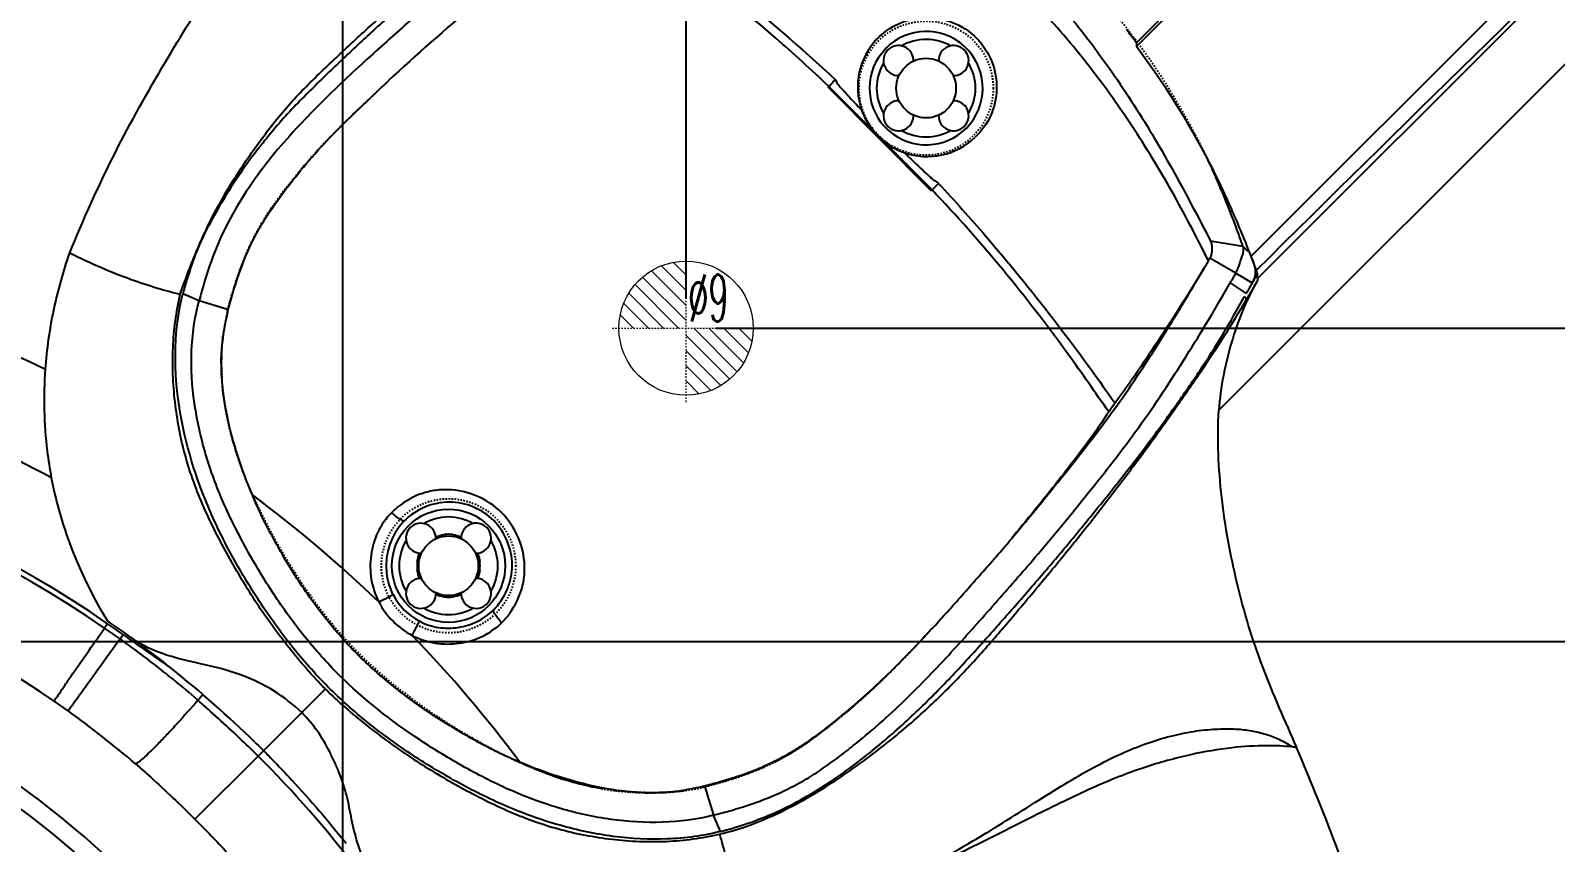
# Model space of a CAD drawing. Header units: millimetres. Extents: x 2164 to 3649, y 875 to 1925.
# Drawn here: x 2943.8 to 3046, y 1446.3 to 1500.7 of the extents above; entities that cross this region are included whole.
import ezdxf
from ezdxf.enums import TextEntityAlignment as Align

# ---------------------------------------------------------------- set-up
doc = ezdxf.new("R2010")
doc.units = ezdxf.units.MM
doc.linetypes.add('CENTER', pattern=[0.6, 0.375, -0.075, 0.075, -0.075])
doc.linetypes.add('HIDDEN', pattern=[0.2, 0.1, -0.1])
doc.layers.add('21', color=7, linetype='Continuous')
doc.layers.add('dim', color=82, linetype='Continuous', lineweight=9)
doc.layers.add('epin', color=13, linetype='Continuous', lineweight=9)
doc.styles.get("Standard").update_dxf_attribs({"font": 'arial.ttf'})
doc.styles.add('TXT05', font='txt.shx', dxfattribs={"width": 0.5, "bigfont": 'gbcbig.shx'})
doc.dimstyles.new('ISO-25', dxfattribs={"dimscale": 4, "dimtxt": 2.5, "dimasz": 2.5, "dimexe": 1.25, "dimexo": 0.625, "dimtad": 1, "dimtxsty": 'Standard', "dimcen": 2.5, "dimadec": 0, "dimazin": 0, "dimtfac": 1, "dimtmove": 0, "dimatfit": 3, "dimfxl": 0, "dimarcsym": 0})

# ---------------------------------------------------------------- blocks, each defined once
blk = doc.blocks.new('epin_ejp_9')
at = {"layer": 'epin'}
h = blk.add_hatch(dxfattribs=at)
h.set_pattern_fill('_ANSI31', color=123, scale=0.225, angle=90)
h.set_pattern_definition([(135, (-822.9395, -1054.58326), (-0.5051394, -0.5051394), [])])
h.paths.add_polyline_path([(0, 4.5, 0.41421356), (-4.5, 0), (0, 0)])
h.paths.add_polyline_path([(4.5, 0), (0, 0), (0, -4.5, 0.41421356)])
at = {"layer": 'epin', "color": 1, "linetype": 'CENTER', "ltscale": 0.27989}
for p, q in [((0, -4.95), (0, 4.95)), ((-4.95, 0), (4.95, 0))]:
    blk.add_line(p, q, dxfattribs=at)
at = {"layer": 'epin'}
blk.add_circle((0, 0), 4.5, dxfattribs=at)
at = {"layer": 'epin', "color": 6, "style": 'TXT05', "width": 0.5}
blk.add_text('%%c9', height=3.15, dxfattribs=at).set_placement((1.4925, 2.025), align=Align.MIDDLE)
blk = doc.blocks.new('*D27')
at = {"layer": 'Defpoints', "color": 0, "transparency": 16777216}
for p in [(2987.76, 1629.23), (2987.76, 1480.78), (2906.76, 1399.78)]:
    blk.add_point(p, dxfattribs=at)
at = {"layer": 'dim', "color": 0, "lineweight": -2, "transparency": 16777216}
blk.add_line((2987.76, 1482.78), (2987.76, 1643.64), dxfattribs=at)
at = {"layer": 'dim', "color": 0, "transparency": 16777216, "insert": (2980.66, 1637.43), "char_height": 10, "attachment_point": 5, "rotation": 90}
blk.add_mtext('81', dxfattribs=at)
blk = doc.blocks.new('*D28')
at = {"layer": 'Defpoints', "color": 0, "transparency": 16777216}
for p in [(2964.76, 1626.46), (2964.76, 1422.28), (2906.76, 1399.78)]:
    blk.add_point(p, dxfattribs=at)
at = {"layer": 'dim', "color": 0, "lineweight": -2, "transparency": 16777216}
blk.add_line((2964.76, 1424.28), (2964.76, 1642.8), dxfattribs=at)
at = {"layer": 'dim', "color": 0, "transparency": 16777216, "insert": (2957.66, 1635.63), "char_height": 10, "attachment_point": 5, "rotation": 90}
blk.add_mtext('58', dxfattribs=at)
blk = doc.blocks.new('*D34')
at = {"layer": 'Defpoints', "color": 0, "transparency": 16777216}
for p in [(2987.76, 1480.78), (3143.57, 1480.78), (2906.76, 1399.78)]:
    blk.add_point(p, dxfattribs=at)
at = {"layer": 'dim', "color": 0, "lineweight": -2, "transparency": 16777216}
blk.add_line((2989.76, 1480.78), (3157.98, 1480.78), dxfattribs=at)
at = {"layer": 'dim', "color": 0, "transparency": 16777216, "insert": (3151.77, 1487.88), "char_height": 10, "attachment_point": 5}
blk.add_mtext('81', dxfattribs=at)
blk = doc.blocks.new('*D36')
at = {"layer": 'Defpoints', "color": 0, "transparency": 16777216}
for p in [(2921.76, 1459.78), (3141.55, 1459.78), (2906.76, 1399.78)]:
    blk.add_point(p, dxfattribs=at)
at = {"layer": 'dim', "color": 0, "lineweight": -2, "transparency": 16777216}
blk.add_line((2923.76, 1459.78), (3157.9, 1459.78), dxfattribs=at)
at = {"layer": 'dim', "color": 0, "transparency": 16777216, "insert": (3150.73, 1466.88), "char_height": 10, "attachment_point": 5}
blk.add_mtext('60', dxfattribs=at)

msp = doc.modelspace()

# ---------------------------------------------------------------- linework, layer by layer
at = {"layer": '21', "color": 7, "linetype": 'Continuous'}
for p, q in [((3071.893, 1523.703), (3023.467, 1475.277)), ((3025.638, 1485.601), (3063.357, 1523.321)), ((3026.063, 1484.109), (3065.816, 1523.862)), ((3022.908, 1504.614), (3017.941, 1499.647)), ((3017.953, 1499.904), (3020.294, 1502.245)), ((3001.161, 1499.55), (3000.668, 1498.943)), ((3017.953, 1499.904), (3017.941, 1499.647)), ((2997.268, 1496.917), (2997.319, 1496.969)), ((2997.272, 1496.921), (3004.194, 1489.991)), ((2997.319, 1496.969), (3004.245, 1490.042)), ((3004.682, 1490.479), (3004.194, 1489.991)), ((3024.603, 1484.46), (3022.867, 1485.46)), ((3024.603, 1484.46), (3025.705, 1483.825)), ((3026.014, 1483.893), (3025.905, 1483.708)), ((3026.048, 1483.953), (3026.015, 1483.893)), ((2955.114, 1482.609), (2954.03, 1483.08)), ((2957.023, 1482.027), (2955.114, 1482.609)), ((3025.162, 1482.856), (3025.188, 1482.903)), ((3025.34, 1482.737), (3025.188, 1482.903)), ((3025.484, 1482.983), (3025.349, 1482.749)), ((2958.688, 1469.607), (2958.566, 1469.903)), ((2972.679, 1466.669), (2972.679, 1466.669)), ((2970.023, 1465.698), (2970.023, 1465.698)), ((2973.65, 1464.01), (2973.65, 1464.01)), ((2970.991, 1463.043), (2970.991, 1463.043)), ((2948.984, 1460.973), (2948.785, 1460.684)), ((2949.818, 1459.958), (2950.026, 1460.247)), ((3004.212, 1460.62), (3003.79, 1460.159)), ((2962.001, 1455.02), (2963.584, 1456.603)), ((2959.076, 1452.094), (2962.001, 1455.02)), ((2996.492, 1453.467), (2996.662, 1453.596)), ((2996.662, 1453.596), (2996.981, 1453.84)), ((2995.997, 1453.103), (2996.127, 1453.197)), ((2996.127, 1453.197), (2996.255, 1453.29)), ((2996.255, 1453.29), (2996.378, 1453.382)), ((2996.378, 1453.382), (2996.492, 1453.467)), ((2959.076, 1452.094), (2954.842, 1447.865)), ((2977.268, 1451.417), (2976.608, 1451.686)), ((2990.197, 1450.403), (2990.367, 1450.453)), ((2990.367, 1450.453), (2990.531, 1450.503)), ((2990.531, 1450.503), (2990.691, 1450.553)), ((2990.691, 1450.553), (2990.847, 1450.603)), ((2990.847, 1450.603), (2990.997, 1450.652)), ((2990.997, 1450.652), (2991.144, 1450.7)), ((2991.144, 1450.7), (2991.287, 1450.749)), ((2991.287, 1450.749), (2991.495, 1450.822)), ((2991.495, 1450.822), (2991.63, 1450.87)), ((2991.63, 1450.87), (2991.761, 1450.918)), ((2991.761, 1450.918), (2991.889, 1450.966)), ((2991.889, 1450.966), (2992.014, 1451.013)), ((2992.014, 1451.013), (2992.138, 1451.061)), ((2992.138, 1451.061), (2992.258, 1451.109)), ((2992.258, 1451.109), (2992.374, 1451.155)), ((2992.374, 1451.155), (2992.486, 1451.201)), ((2992.486, 1451.201), (2992.592, 1451.245)), ((2992.592, 1451.245), (2992.737, 1451.306)), ((2992.737, 1451.306), (2992.873, 1451.364)), ((2988.821, 1450.048), (2987.18, 1449.739)), ((2988.821, 1450.048), (2988.952, 1450.078)), ((2988.834, 1450.051), (2989.304, 1450.163)), ((2989.019, 1450.047), (2989.592, 1448.135)), ((2989.654, 1450.252), (2989.841, 1450.303)), ((2989.841, 1450.303), (2990.021, 1450.353)), ((2990.056, 1447.048), (2989.592, 1448.135))]:
    msp.add_line(p, q, dxfattribs=at)
at = {"layer": '21', "color": 8, "linetype": 'HIDDEN'}
for p, q in [((3022.773, 1485.295), (3022.729, 1485.383)), ((3025.615, 1483.21), (3025.484, 1482.983)), ((3025.905, 1483.708), (3025.615, 1483.21)), ((2957.023, 1482.027), (2956.696, 1480.179)), ((2956.632, 1479.384), (2956.62, 1479.141)), ((2956.665, 1479.857), (2956.647, 1479.622)), ((2956.612, 1478.895), (2956.608, 1478.645)), ((3003.15, 1459.474), (3003.445, 1459.788)), ((3003.445, 1459.788), (3003.79, 1460.159)), ((3002.271, 1458.557), (3002.56, 1458.855)), ((3002.56, 1458.855), (3002.854, 1459.162)), ((3002.854, 1459.162), (3003.15, 1459.474)), ((3001.136, 1457.42), (3001.416, 1457.695)), ((3001.416, 1457.695), (3001.704, 1457.981)), ((3001.704, 1457.981), (3001.99, 1458.269)), ((3001.99, 1458.269), (3002.271, 1458.557)), ((3000.05, 1456.392), (3000.334, 1456.655)), ((3000.334, 1456.655), (3000.597, 1456.902)), ((3000.597, 1456.902), (3000.86, 1457.153)), ((3000.86, 1457.153), (3001.136, 1457.42)), ((2998.872, 1455.346), (2999.166, 1455.601)), ((2999.166, 1455.601), (2999.46, 1455.86)), ((2999.46, 1455.86), (2999.755, 1456.123)), ((2999.755, 1456.123), (3000.05, 1456.392)), ((2998.582, 1455.1), (2998.872, 1455.346)), ((2996.636, 1453.581), (2996.469, 1453.457)), ((2996.789, 1453.696), (2996.636, 1453.581)), ((2996.93, 1453.802), (2996.789, 1453.696)), ((2997, 1453.855), (2996.981, 1453.84)), ((2994.8, 1452.324), (2995.153, 1452.525)), ((2994.922, 1452.399), (2995.072, 1452.483)), ((2994.987, 1452.439), (2995.149, 1452.531)), ((2995.055, 1452.482), (2995.307, 1452.622)), ((2995.143, 1452.538), (2995.3, 1452.628)), ((2995.228, 1452.593), (2995.459, 1452.721)), ((2995.31, 1452.646), (2995.446, 1452.724)), ((2995.389, 1452.698), (2995.618, 1452.826)), ((2995.588, 1452.819), (2995.466, 1452.75)), ((2995.779, 1452.936), (2995.542, 1452.801)), ((2995.727, 1452.914), (2995.617, 1452.852)), ((2995.937, 1453.045), (2995.691, 1452.902)), ((2995.796, 1452.961), (2996.092, 1453.155)), ((2996.249, 1453.267), (2996.127, 1453.197)), ((2996.292, 1453.328), (2996.17, 1453.24)), ((2996.469, 1453.457), (2996.292, 1453.328)), ((2976.239, 1451.85), (2976.366, 1451.792)), ((2977.268, 1451.417), (2977.044, 1451.507)), ((2977.159, 1451.444), (2977.496, 1451.303)), ((2993.35, 1451.562), (2992.862, 1451.323)), ((2994.162, 1451.96), (2993.993, 1451.87)), ((2994.13, 1451.941), (2994.073, 1451.911)), ((2994.295, 1452.03), (2994.8, 1452.324)), ((2994.396, 1452.087), (2994.334, 1452.053)), ((2994.431, 1452.104), (2994.368, 1452.07)), ((2994.467, 1452.128), (2994.396, 1452.087)), ((2994.558, 1452.174), (2994.415, 1452.098)), ((2994.566, 1452.185), (2994.877, 1452.357)), ((2994.587, 1452.194), (2994.694, 1452.252)), ((2994.8, 1452.324), (2994.684, 1452.254)), ((2994.803, 1452.313), (2994.995, 1452.428)), ((2977.496, 1451.303), (2977.623, 1451.251)), ((2990.652, 1450.56), (2989.955, 1450.354)), ((2990.163, 1450.398), (2990.367, 1450.453)), ((2990.531, 1450.503), (2990.386, 1450.466)), ((2991.097, 1450.695), (2990.652, 1450.56)), ((2990.847, 1450.603), (2990.72, 1450.571)), ((2990.847, 1450.603), (2990.933, 1450.638)), ((2990.923, 1450.627), (2990.881, 1450.623)), ((2990.933, 1450.638), (2991.601, 1450.852)), ((2991.071, 1450.676), (2991.036, 1450.674)), ((2991.326, 1450.765), (2991.097, 1450.695)), ((2991.259, 1450.742), (2991.257, 1450.742)), ((2991.273, 1450.747), (2991.34, 1450.769)), ((2991.334, 1450.775), (2991.287, 1450.749)), ((2991.39, 1450.785), (2991.326, 1450.765)), ((2991.34, 1450.769), (2991.39, 1450.785)), ((2991.624, 1450.869), (2991.495, 1450.822)), ((2991.601, 1450.852), (2992.018, 1450.993)), ((2991.749, 1450.922), (2991.614, 1450.874)), ((2991.923, 1450.978), (2991.761, 1450.918)), ((2992.426, 1451.145), (2991.88, 1450.97)), ((2992.134, 1451.057), (2991.945, 1450.994)), ((2992.238, 1451.097), (2992.07, 1451.041)), ((2992.344, 1451.138), (2992.191, 1451.087)), ((2992.45, 1451.18), (2992.249, 1451.11)), ((2992.559, 1451.223), (2992.363, 1451.155)), ((2992.426, 1451.145), (2992.862, 1451.323)), ((2992.67, 1451.269), (2992.473, 1451.198)), ((2992.785, 1451.316), (2992.576, 1451.24)), ((2992.904, 1451.366), (2992.737, 1451.306)), ((2992.88, 1451.367), (2992.876, 1451.365)), ((2984.579, 1449.662), (2985.077, 1449.648)), ((2985.077, 1449.648), (2986.086, 1449.657)), ((2986.643, 1449.687), (2986.086, 1449.657)), ((2987.18, 1449.739), (2986.972, 1449.715)), ((2987.274, 1449.743), (2987.52, 1449.772)), ((2989.739, 1450.292), (2989.627, 1450.26))]:
    msp.add_line(p, q, dxfattribs=at)
for points in [[(3022.834, 1491.876), (3022.534, 1492.471), (3022.477, 1492.586)], [(2956.696, 1480.179), (2956.686, 1480.082), (2956.659, 1479.689)], [(2956.629, 1477.761), (2956.615, 1478.206), (2956.614, 1478.757), (2956.633, 1479.307), (2956.659, 1479.689)], [(2956.608, 1478.645), (2956.607, 1478.391), (2956.609, 1478.132), (2956.616, 1477.868), (2956.627, 1477.599)], [(2956.629, 1477.761), (2956.643, 1477.324), (2956.646, 1477.28)], [(2956.922, 1475.276), (2956.914, 1475.32), (2956.867, 1475.579), (2956.817, 1475.887), (2956.768, 1476.226), (2956.723, 1476.585), (2956.684, 1476.958), (2956.652, 1477.348)], [(2958.257, 1470.604), (2958.352, 1470.371), (2958.513, 1469.985), (2958.674, 1469.615), (2958.828, 1469.272), (2958.987, 1468.927)], [(2958.987, 1468.927), (2958.955, 1468.996), (2958.879, 1469.166), (2958.763, 1469.432), (2958.615, 1469.784)], [(2996.249, 1453.267), (2996.407, 1453.383), (2996.558, 1453.495), (2996.702, 1453.602), (2996.855, 1453.717), (2997.014, 1453.838), (2997.177, 1453.963), (2997.342, 1454.091), (2997.507, 1454.222), (2997.671, 1454.352), (2997.833, 1454.482), (2997.991, 1454.61), (2998.145, 1454.736), (2998.294, 1454.859), (2998.582, 1455.1)], [(2976.266, 1451.837), (2976.587, 1451.693), (2976.852, 1451.576), (2977.159, 1451.444)], [(2976.763, 1451.623), (2976.536, 1451.719), (2976.374, 1451.789)], [(2993.17, 1451.481), (2993.028, 1451.419), (2992.904, 1451.366)], [(2993.32, 1451.529), (2993.8, 1451.765), (2994.368, 1452.07)], [(2994.085, 1451.92), (2994.005, 1451.879), (2993.922, 1451.837)], [(2994.304, 1452.035), (2994.236, 1451.999), (2994.162, 1451.96)], [(2994.494, 1452.139), (2994.246, 1452.004), (2994.189, 1451.973)], [(2994.672, 1452.239), (2994.621, 1452.21), (2994.498, 1452.144)], [(2990.531, 1450.503), (2990.558, 1450.519), (2990.691, 1450.553)], [(2986.086, 1449.657), (2985.711, 1449.647), (2985.342, 1449.646), (2984.981, 1449.652), (2984.63, 1449.665), (2984.286, 1449.685), (2983.951, 1449.712), (2983.626, 1449.743), (2983.313, 1449.779), (2983.013, 1449.819), (2982.726, 1449.863), (2982.455, 1449.908), (2982.21, 1449.952), (2982.077, 1449.978)], [(2986.086, 1449.657), (2986.39, 1449.67), (2986.696, 1449.69)], [(2986.643, 1449.687), (2986.993, 1449.715), (2987.274, 1449.743)], [(2989.627, 1450.26), (2989.393, 1450.195), (2989.283, 1450.164), (2989.173, 1450.135), (2989.062, 1450.107), (2988.947, 1450.078)], [(2989.841, 1450.303), (2989.753, 1450.282), (2989.657, 1450.256)]]:
    msp.add_lwpolyline(points, dxfattribs=at)
at = {"layer": '21', "color": 7, "linetype": 'Continuous'}
for points in [[(2989.161, 1450.127), (2989.262, 1450.152), (2989.363, 1450.177), (2989.461, 1450.202), (2989.558, 1450.227)], [(2989.304, 1450.163), (2989.752, 1450.281), (2990.197, 1450.403)]]:
    msp.add_lwpolyline(points, dxfattribs=at)
at = {"layer": '21', "color": 8, "linetype": 'HIDDEN'}
for centre in [(3003.846, 1496.865), (2971.837, 1464.855)]:
    msp.add_circle(centre, 4.5, dxfattribs=at)
at = {"layer": '21', "color": 7, "linetype": 'Continuous'}
for centre, radius in [((3003.846, 1496.865), 2), ((2971.835, 1464.854), 3.797), ((2971.835, 1464.854), 1.998)]:
    msp.add_circle(centre, radius, dxfattribs=at)
for centre, radius, start, end in [((3066.474, 1390.994), 145.089, 129.80181, 132.85779), ((3003.846, 1496.865), 3.797, 146.81225, 135), ((2975.232, 1468.142), 53.235, 36.62957, 37.83108), ((3003.936, 1496.938), 4.671, 136.41205, 199.19032), ((3001.996, 1498.714), 1.006, 357.88645, 272.07552), ((3005.695, 1498.714), 1.006, 267.92755, 182.07409), ((2974.993, 1467.158), 53.851, 27.32387, 37.10623), ((3001.996, 1495.015), 1.006, 87.92591, 2.07245), ((3005.695, 1495.015), 1.006, 177.92898, 92.07102), ((3003.918, 1496.954), 4.67, 250.61774, 313.59454), ((2884.344, 1415.783), 154.902, 26.69989, 27.06924), ((2868.173, 1573.504), 177.994, 330.10743, 330.35374), ((3019.661, 1483.29), 6.408, 18.83559, 21.1392), ((2920.842, 1445.113), 112.341, 20.61015, 20.99281), ((2866.943, 1574.107), 181.365, 330.14245, 330.37687), ((3212.981, 1759.183), 333.845, 235.57203, 235.79168), ((3041.446, 1474.249), 18.417, 150.43644, 151.29886), ((3024.568, 1484.523), 1.334, 328.42651, 335.97276), ((3024.493, 1484.558), 1.417, 335.92685, 338.70262), ((3029.625, 1483.699), 3.586, 173.42287, 175.92927), ((2969.557, 1478.598), 12.944, 165.40418, 174.31971), ((2906.747, 1399.766), 74.366, 55.39145, 124.6427), ((2906.747, 1399.766), 74.003, 55.39135, 124.60828), ((2906.505, 1399.451), 87.436, 46.06031, 53.35771), ((2972.038, 1464.36), 5.712, 131.49698, 134.61443), ((2906.747, 1399.766), 68.058, 54.43114, 85.14552), ((2969.981, 1466.703), 1.001, 357.94349, 272.14449), ((2971.835, 1464.797), 2.167, 82.31789, 97.68211), ((2973.685, 1466.704), 1.006, 268.06202, 181.95569), ((2971.892, 1464.854), 2.167, 172.31789, 187.68211), ((2971.779, 1464.854), 2.167, 352.31789, 7.68211), ((2969.986, 1463.005), 1.006, 87.79121, 2.18477), ((2973.685, 1463.005), 1.006, 177.90984, 91.9958), ((2971.848, 1464.867), 4.209, 207.51869, 242.52525), ((2971.835, 1464.911), 2.167, 262.31789, 277.68211), ((2906.747, 1399.766), 62.102, 27.64927, 84.65842), ((2909.864, 1404.21), 68.587, 54.37078, 55.42598), ((2906.703, 1399.707), 74.589, 51.39663, 55.47284), ((2849.956, 1317.686), 174.177, 54.93321, 55.3508), ((2971.183, 1465.144), 5.886, 315.86327, 318.94297), ((2906.747, 1399.766), 60.894, 27.5, 84.5674), ((2906.592, 1399.535), 74.293, 51.41049, 54.41979), ((2907.325, 1400.264), 86.281, 36.58311, 43.99473), ((2909.225, 1402.842), 70.066, 50.91734, 51.4067), ((2906.747, 1399.766), 74.515, 45.63842, 51.39597), ((2913.418, 1407.964), 63.447, 49.00462, 50.94117), ((2901.313, 1394.132), 81.827, 46.34418, 48.9608), ((2908.508, 1402.263), 65.002, 49.34291, 54.41394), ((2906.747, 1399.766), 54.914, 27.5, 84.41594), ((2894.981, 1387.41), 91.061, 45.2624, 46.38123), ((2986.206, 1467.162), 17.115, 299.52561, 303.36503), ((3027.213, 1442.829), 9.952, 81.54493, 83.23082), ((2906.747, 1399.765), 132.914, 16.94618, 23.45673), ((2984.361, 1470.629), 21.045, 289.50677, 295.82287), ((2985.112, 1469.096), 19.337, 295.79791, 299.52332), ((2984.156, 1471.166), 21.619, 289.2101, 289.54331)]:
    msp.add_arc(centre, radius, start, end, dxfattribs=at)
at = {"layer": '21', "color": 8, "linetype": 'HIDDEN'}
for centre, radius, start, end in [((2906.816, 1399.762), 132.755, 42.81787, 47.04639), ((2978.926, 1471.226), 48.507, 25.5387, 26.12676), ((2978.135, 1470.847), 49.385, 24.59088, 25.53862), ((2974.539, 1478.463), 17.932, 183.78233, 188.64972), ((2975.907, 1478.659), 19.314, 188.61455, 189.79645), ((2976.354, 1478.735), 19.767, 189.79304, 190.09201), ((2986.105, 1466.939), 17.021, 292.99361, 297.50124), ((2986.495, 1466.162), 16.152, 297.54607, 298.35252), ((2986.345, 1466.435), 16.463, 298.36088, 300.09293), ((2981.372, 1480.179), 31.087, 284.24057, 287.76266), ((2984.807, 1470.154), 20.488, 290.40831, 291.20353), ((2985.443, 1468.519), 18.734, 291.19817, 292.43007), ((2985.826, 1467.583), 17.723, 292.43999, 293.00856), ((2985.269, 1468.171), 18.52, 260.0541, 261.32919), ((2985.284, 1468.274), 18.623, 261.33099, 263.04587), ((2985.346, 1468.81), 19.163, 263.05516, 265.86483), ((2985.387, 1469.333), 19.687, 265.85515, 267.04752), ((2985.392, 1469.409), 19.764, 267.04671, 267.64385), ((2986.541, 1459.797), 10.06, 283.29703, 284.26034)]:
    msp.add_arc(centre, radius, start, end, dxfattribs=at)
at = {"layer": '21', "color": 7, "linetype": 'Continuous'}
for points, knots in [([(3064.575, 1523.237), (3061.466, 1519.931), (3048.801, 1506.873), (3035.647, 1494.307), (3025.993, 1484.658)], [0, 0, 0, 0, 0.2495302, 1, 1, 1, 1]), ([(2946.454, 1485.823), (2947.324, 1487.975), (2949.215, 1492.201), (2952.499, 1498.112), (2955.325, 1502.657), (2957.402, 1505.934), (2958.684, 1508.107), (2959.71, 1510.204), (2960.498, 1512.231), (2961.046, 1514.184), (2961.323, 1516.035), (2961.35, 1517.722), (2961.157, 1519.205), (2960.732, 1520.47), (2960.3, 1521.196), (2960.059, 1521.519)], [0, 0, 0, 0, 0.1759261, 0.3503389, 0.5120567, 0.5815062, 0.6443721, 0.7032161, 0.7581567, 0.8090486, 0.8566329, 0.8995474, 0.9365648, 0.9694357, 1, 1, 1, 1]), ([(2955.022, 1486.126), (2955.277, 1486.724), (2955.802, 1487.866), (2956.672, 1489.477), (2957.575, 1490.959), (2958.5, 1492.353), (2959.454, 1493.675), (2960.44, 1494.938), (2961.482, 1496.138), (2962.587, 1497.271), (2963.721, 1498.366), (2964.86, 1499.442), (2966.002, 1500.495), (2967.524, 1501.854), (2969.428, 1503.485), (2971.709, 1505.378), (2973.989, 1507.226), (2976.296, 1509.048), (2978.633, 1510.842), (2981.007, 1512.581), (2983.416, 1514.266), (2986.669, 1516.469), (2989.179, 1518.024), (2990.869, 1519.028)], [0, 0, 0, 0, 0.0396028, 0.0763644, 0.1113461, 0.1451787, 0.178169, 0.2105384, 0.2426652, 0.2747752, 0.3068165, 0.3386073, 0.3701136, 0.4013268, 0.4627535, 0.5226687, 0.5816721, 0.6413564, 0.7015815, 0.7609189, 0.8204172, 0.8804267, 1, 1, 1, 1]), ([(2990.091, 1518.299), (2989.301, 1517.833), (2988.104, 1517.159), (2986.545, 1516.201), (2985.406, 1515.44), (2984.283, 1514.656), (2982.787, 1513.601), (2980.921, 1512.266), (2978.713, 1510.601), (2975.76, 1508.325), (2972.837, 1505.965), (2969.937, 1503.527), (2967.768, 1501.619), (2965.596, 1499.626), (2963.777, 1497.897), (2962.301, 1496.448), (2960.76, 1494.875), (2959.285, 1493.116), (2957.879, 1491.187), (2956.849, 1489.596), (2955.874, 1487.91), (2955.291, 1486.732), (2955.031, 1486.122)], [0, 0, 0, 0, 0.0571502, 0.0855903, 0.1140283, 0.1424956, 0.1709959, 0.2281196, 0.2855165, 0.3433446, 0.4604403, 0.5196587, 0.5794965, 0.6404546, 0.7033743, 0.7358894, 0.7693993, 0.8406093, 0.8786912, 0.9181413, 0.9586778, 1, 1, 1, 1]), ([(2993.62, 1515.929), (2994.392, 1515.579), (2995.938, 1514.861), (2998.248, 1513.732), (3000.549, 1512.509), (3003.584, 1510.681), (3007.236, 1508.046), (3011.245, 1504.367), (3014.172, 1500.893), (3016.294, 1497.979), (3017.781, 1495.757), (3019.174, 1493.503), (3020.472, 1491.22), (3021.711, 1488.929), (3022.513, 1487.397), (3022.907, 1486.631)], [0, 0, 0, 0, 0.0598631, 0.1203669, 0.1816613, 0.2438701, 0.3705524, 0.499055, 0.6272285, 0.6906872, 0.7536403, 0.8160391, 0.8778383, 0.9391288, 1, 1, 1, 1]), ([(3022.277, 1486.274), (3021.506, 1487.783), (3019.891, 1490.807), (3017.133, 1495.212), (3013.981, 1499.455), (3010.421, 1503.436), (3006.443, 1507.002), (3002.205, 1510.163), (2997.804, 1512.926), (2994.777, 1514.537), (2993.267, 1515.304)], [0, 0, 0, 0, 0.1214976, 0.2456335, 0.3721447, 0.4999801, 0.6278253, 0.7543794, 0.878546, 1, 1, 1, 1]), ([(2997.323, 1496.973), (2996.168, 1498.085), (2991.422, 1502.413), (2986.274, 1506.281), (2982.299, 1509.001)], [0, 0, 0, 0, 0.2497926, 1, 1, 1, 1]), ([(2982.878, 1509.424), (2985.492, 1507.594), (2990.596, 1503.754), (2995.437, 1499.586), (2997.778, 1497.417)], [0, 0, 0, 0, 0.4999857, 1, 1, 1, 1]), ([(2972.3, 1503.995), (2971.285, 1503.149), (2969.311, 1501.454), (2967.38, 1499.712), (2966.433, 1498.85)], [0, 0, 0, 0, 0.5080011, 1, 1, 1, 1]), ([(3000.553, 1500.158), (3000.958, 1500.583), (3001.959, 1501.297), (3003.777, 1501.718), (3005.67, 1501.391), (3007.304, 1500.322), (3008.372, 1498.688), (3008.699, 1496.795), (3008.277, 1494.978), (3007.564, 1493.977), (3007.139, 1493.572)], [0, 0, 0, 0, 0.1196078, 0.2432304, 0.370527, 0.5000902, 0.6296314, 0.7568612, 0.8804086, 1, 1, 1, 1]), ([(2966.433, 1498.85), (2965.894, 1498.359), (2964.804, 1497.362), (2963.194, 1495.788), (2961.574, 1494.112), (2959.948, 1492.279), (2958.416, 1490.209), (2957.263, 1488.307), (2956.465, 1486.664), (2955.767, 1484.908), (2955.359, 1483.536), (2955.114, 1482.609)], [0, 0, 0, 0, 0.108738, 0.2201758, 0.3353758, 0.4562219, 0.5850787, 0.7186127, 0.7870462, 0.8571445, 1, 1, 1, 1]), ([(2957.03, 1481.86), (2957.247, 1482.708), (2957.732, 1484.377), (2958.548, 1486.383), (2959.376, 1487.87), (2960.063, 1488.918), (2960.791, 1489.917), (2961.78, 1491.188), (2963.049, 1492.687), (2964.639, 1494.342), (2966.241, 1495.861), (2967.278, 1496.863), (2967.795, 1497.343)], [0, 0, 0, 0, 0.1369945, 0.2714638, 0.3376081, 0.4029308, 0.4673789, 0.5308673, 0.654746, 0.7744156, 0.8896791, 1, 1, 1, 1]), ([(2997.778, 1497.417), (2997.71, 1497.385), (2997.598, 1497.294), (2997.501, 1497.136), (2997.408, 1497.032), (2997.349, 1496.984), (2997.323, 1496.973)], [0, 0, 0, 0, 0.3508382, 0.6478719, 0.8689214, 1, 1, 1, 1]), ([(2997.778, 1497.416), (2997.818, 1497.314), (2997.928, 1497.119), (2998.15, 1496.87), (2998.379, 1496.629), (2998.527, 1496.463), (2998.602, 1496.381)], [0, 0, 0, 0, 0.2486096, 0.499024, 0.7494967, 1, 1, 1, 1]), ([(2999.524, 1495.403), (2999.639, 1495.08), (2999.947, 1494.453), (3000.39, 1493.915), (3000.636, 1493.669)], [0, 0, 0, 0, 0.4957987, 1, 1, 1, 1]), ([(3000.636, 1493.669), (3000.882, 1493.421), (3001.419, 1492.976), (3002.046, 1492.664), (3002.368, 1492.549)], [0, 0, 0, 0, 0.5046267, 1, 1, 1, 1]), ([(3003.621, 1491.358), (3003.706, 1491.281), (3003.878, 1491.128), (3004.086, 1490.929), (3004.259, 1490.776), (3004.448, 1490.645), (3004.598, 1490.557), (3004.682, 1490.479)], [0, 0, 0, 0, 0.2500647, 0.5006991, 0.6257041, 0.750554, 1, 1, 1, 1]), ([(3025.539, 1485.839), (3025.149, 1486.831), (3024.303, 1488.869), (3023.36, 1490.865), (3022.836, 1491.877)], [0, 0, 0, 0, 0.4833903, 1, 1, 1, 1]), ([(3025.078, 1486.268), (3024.93, 1486.696), (3024.313, 1488.43), (3023.618, 1490.136), (3023.04, 1491.398)], [0, 0, 0, 0, 0.2459662, 1, 1, 1, 1]), ([(3004.682, 1490.479), (3005.753, 1489.325), (3009.953, 1484.628), (3013.812, 1479.629), (3016.508, 1475.748)], [0, 0, 0, 0, 0.2498738, 1, 1, 1, 1]), ([(3016.083, 1475.162), (3015.193, 1476.472), (3011.552, 1481.664), (3007.54, 1486.61), (3004.245, 1490.042)], [0, 0, 0, 0, 0.2497866, 1, 1, 1, 1]), ([(2868.662, 1478.006), (2874.585, 1480.895), (2887.066, 1485.328), (2906.748, 1487.561), (2926.413, 1485.301), (2938.906, 1480.907), (2944.827, 1478.033)], [0, 0, 0, 0, 0.2512931, 0.4999856, 0.7490223, 1, 1, 1, 1]), ([(3022.907, 1486.631), (3022.925, 1486.591), (3022.972, 1486.459), (3023.012, 1486.176), (3022.993, 1485.852), (3022.931, 1485.596), (3022.884, 1485.489), (3022.867, 1485.46)], [0, 0, 0, 0, 0.1095028, 0.3467713, 0.7088585, 0.9162584, 1, 1, 1, 1]), ([(3025.078, 1486.268), (3025.125, 1486.133), (3025.102, 1485.89), (3025.009, 1485.586), (3024.924, 1485.324), (3024.834, 1485.06), (3024.762, 1484.813), (3024.654, 1484.632), (3024.606, 1484.515), (3024.603, 1484.46)], [0, 0, 0, 0, 0.2270849, 0.3612904, 0.5093315, 0.664071, 0.8049646, 0.9129726, 1, 1, 1, 1]), ([(2944.827, 1478.033), (2944.918, 1479.36), (2945.198, 1481.358), (2945.836, 1483.941), (2946.235, 1485.21), (2946.455, 1485.823)], [0, 0, 0, 0, 0.5003602, 0.7552298, 1, 1, 1, 1]), ([(2946.454, 1485.823), (2947.158, 1485.486), (2948.502, 1484.839), (2950.469, 1484.065), (2952.234, 1483.482), (2953.343, 1483.18), (2953.856, 1483.056)], [0, 0, 0, 0, 0.2957973, 0.5649566, 0.7999454, 1, 1, 1, 1]), ([(2953.856, 1483.056), (2954.034, 1483.576), (2954.398, 1484.609), (2954.817, 1485.62), (2955.031, 1486.122)], [0, 0, 0, 0, 0.5023141, 1, 1, 1, 1]), ([(2955.031, 1486.122), (2954.823, 1485.633), (2954.485, 1484.618), (2954.162, 1483.599), (2954.03, 1483.08)], [0, 0, 0, 0, 0.4976935, 1, 1, 1, 1]), ([(3025.731, 1485.356), (3025.811, 1485.127), (3025.912, 1484.787), (3025.907, 1484.335), (3025.849, 1484.136), (3025.813, 1484.043)], [0, 0, 0, 0, 0.5421721, 0.7787336, 1, 1, 1, 1]), ([(3009.611, 1466.731), (3010.208, 1467.431), (3011.374, 1468.846), (3013.67, 1471.673), (3016.519, 1475.295), (3019.08, 1479.173), (3021.042, 1482.384), (3022.015, 1483.995), (3022.48, 1484.801)], [0, 0, 0, 0, 0.1241387, 0.2475072, 0.491806, 0.7459533, 0.8743471, 1, 1, 1, 1]), ([(3022.477, 1484.802), (3022.006, 1484.02), (3021.051, 1482.468), (3019.566, 1480.173), (3018.065, 1477.926), (3017.032, 1476.459), (3016.508, 1475.748)], [0, 0, 0, 0, 0.252447, 0.5040872, 0.7557667, 1, 1, 1, 1]), ([(3026.053, 1484.387), (3026.012, 1484.324), (3025.922, 1484.203), (3025.844, 1484.073), (3025.807, 1484.008)], [0, 0, 0, 0, 0.4997454, 1, 1, 1, 1]), ([(3011.141, 1465.405), (3012.355, 1466.828), (3014.714, 1469.705), (3018.201, 1474.144), (3021.319, 1478.889), (3023.288, 1482.166), (3024.235, 1483.815)], [0, 0, 0, 0, 0.2479955, 0.4932201, 0.7478762, 1, 1, 1, 1]), ([(3026.014, 1483.894), (3025.277, 1482.62), (3024.449, 1480.514), (3023.731, 1477.588), (3023.514, 1476.055), (3023.467, 1475.277)], [0, 0, 0, 0, 0.4881985, 0.7416341, 1, 1, 1, 1]), ([(2963.584, 1456.603), (2963.151, 1457.037), (2962.311, 1457.933), (2960.751, 1459.828), (2959.297, 1461.809), (2958, 1463.893), (2956.773, 1466.017), (2955.374, 1468.747), (2954.098, 1472.205), (2953.533, 1475.222), (2953.338, 1477.653), (2953.348, 1480.075), (2953.581, 1481.884), (2953.856, 1483.056)], [0, 0, 0, 0, 0.0627784, 0.1255599, 0.2510856, 0.3138583, 0.3766252, 0.50209, 0.6273841, 0.7523679, 0.8146971, 0.876822, 1, 1, 1, 1]), ([(2990.056, 1447.048), (2988.896, 1446.752), (2986.49, 1446.436), (2982.86, 1446.631), (2979.284, 1447.383), (2975.836, 1448.616), (2972.549, 1450.232), (2969.412, 1452.124), (2966.435, 1454.263), (2963.694, 1456.701), (2961.263, 1459.449), (2959.129, 1462.429), (2957.241, 1465.568), (2955.103, 1469.948), (2953.384, 1475.794), (2953.437, 1480.76), (2954.03, 1483.08)], [0, 0, 0, 0, 0.0616191, 0.1238635, 0.1864252, 0.2491416, 0.3119282, 0.3747459, 0.4375796, 0.5004146, 0.5632475, 0.6260837, 0.6889022, 0.7516877, 0.8766924, 1, 1, 1, 1]), ([(2989.592, 1448.135), (2987.376, 1447.573), (2983.817, 1447.529), (2979.88, 1448.388), (2977.67, 1449.114), (2975.512, 1449.989), (2972.91, 1451.305), (2968.931, 1453.726), (2965.229, 1456.614), (2962.123, 1460.099), (2960.074, 1462.937), (2958.276, 1465.937), (2956.691, 1469.053), (2955.48, 1472.335), (2954.721, 1475.74), (2954.496, 1479.208), (2954.821, 1481.505), (2955.114, 1482.609)], [0, 0, 0, 0, 0.1232726, 0.1858358, 0.2171883, 0.2485518, 0.3113395, 0.3741306, 0.4996358, 0.5624727, 0.6252881, 0.6881018, 0.7508814, 0.813563, 0.876152, 0.9383999, 1, 1, 1, 1]), ([(2990.007, 1446.868), (2991.382, 1447.188), (2993.997, 1448.19), (2997.506, 1450.223), (3000.603, 1452.434), (3003.319, 1454.687), (3005.689, 1456.976), (3007.818, 1459.289), (3009.8, 1461.614), (3011.732, 1463.916), (3013.619, 1466.214), (3015.45, 1468.525), (3017.231, 1470.845), (3018.967, 1473.171), (3020.641, 1475.523), (3022.279, 1477.884), (3023.865, 1480.277), (3024.856, 1481.912), (3025.34, 1482.737)], [0, 0, 0, 0, 0.0825602, 0.1622086, 0.2367276, 0.3048508, 0.3683739, 0.4292497, 0.4885726, 0.5470189, 0.6049697, 0.6624556, 0.7194428, 0.775975, 0.8321807, 0.8882132, 0.9440523, 1, 1, 1, 1]), ([(2990.056, 1447.048), (2991.418, 1447.396), (2993.408, 1448.093), (2995.86, 1449.372), (2998.077, 1450.773), (3000.545, 1452.648), (3003.156, 1454.99), (3005.461, 1457.32), (3007.573, 1459.626), (3009.585, 1461.907), (3011.551, 1464.161), (3013.462, 1466.422), (3015.925, 1469.441), (3018.329, 1472.471), (3020.587, 1475.582), (3022.218, 1477.938), (3023.763, 1480.352), (3024.698, 1482.019), (3025.162, 1482.856)], [0, 0, 0, 0, 0.0825869, 0.1229098, 0.1622419, 0.2364982, 0.3046441, 0.3680757, 0.4289121, 0.4882563, 0.5466991, 0.6045959, 0.6620706, 0.7755244, 0.8317219, 0.8877994, 0.9437995, 1, 1, 1, 1]), ([(2957.023, 1482.027), (2957.025, 1482.031), (2957.035, 1482.044), (2957.033, 1482), (2957.03, 1481.968), (2957.024, 1481.917), (2957.022, 1481.879), (2957.02, 1481.864), (2957.024, 1481.847), (2957.029, 1481.857), (2957.03, 1481.86)], [0, 0, 0, 0, 0.0618251, 0.1378584, 0.3926954, 0.6973993, 0.8253614, 0.9143943, 0.9504115, 1, 1, 1, 1]), ([(2945.235, 1470.739), (2942.27, 1472.339), (2936.17, 1475.17), (2926.586, 1478.224), (2916.744, 1480.081), (2906.76, 1480.723), (2896.776, 1480.109), (2886.931, 1478.251), (2877.345, 1475.158), (2871.231, 1472.32), (2868.256, 1470.72)], [0, 0, 0, 0, 0.1260638, 0.2507964, 0.3753596, 0.4998151, 0.6241182, 0.7485681, 0.8736218, 1, 1, 1, 1]), ([(2956.922, 1475.276), (2956.85, 1475.656), (2956.606, 1477.175), (2956.562, 1478.732), (2956.676, 1479.879)], [0, 0, 0, 0, 0.2512577, 1, 1, 1, 1]), ([(2945.235, 1470.739), (2945.122, 1471.337), (2944.754, 1473.749), (2944.701, 1476.207), (2944.827, 1478.033)], [0, 0, 0, 0, 0.2496241, 1, 1, 1, 1]), ([(2958.566, 1469.903), (2958.21, 1470.772), (2957.571, 1472.537), (2957.097, 1474.356), (2956.922, 1475.276)], [0, 0, 0, 0, 0.5006219, 1, 1, 1, 1]), ([(3016.083, 1475.162), (3015.785, 1474.693), (3015.014, 1473.576), (3013.598, 1471.688), (3011.755, 1469.335), (3010.366, 1467.645), (3009.601, 1466.74)], [0, 0, 0, 0, 0.1568477, 0.3826548, 0.6658988, 1, 1, 1, 1]), ([(3016.508, 1475.748), (3016.415, 1475.622), (3016.274, 1475.427), (3016.129, 1475.234), (3016.083, 1475.162)], [0, 0, 0, 0, 0.648664, 1, 1, 1, 1]), ([(3028.686, 1452.677), (3028.299, 1453.573), (3027.512, 1455.358), (3026.386, 1458.061), (3025.432, 1460.832), (3024.668, 1463.66), (3024.063, 1466.527), (3023.488, 1470.388), (3023.349, 1473.33), (3023.467, 1475.277)], [0, 0, 0, 0, 0.1250288, 0.2500061, 0.3749661, 0.5000417, 0.6251074, 0.7501186, 1, 1, 1, 1]), ([(2948.98, 1461.156), (2948.539, 1461.896), (2947.707, 1463.407), (2946.651, 1465.769), (2945.808, 1468.215), (2945.389, 1469.891), (2945.235, 1470.739)], [0, 0, 0, 0, 0.2500043, 0.5000024, 0.7500068, 1, 1, 1, 1]), ([(2975.621, 1461.278), (2976.05, 1461.77), (2976.568, 1462.627), (2976.905, 1463.885), (2976.987, 1465.189), (2976.606, 1466.826), (2975.484, 1468.519), (2973.785, 1469.632), (2972.149, 1470.004), (2970.847, 1469.923), (2969.593, 1469.589), (2968.74, 1469.069), (2968.253, 1468.638)], [0, 0, 0, 0, 0.1248888, 0.1863328, 0.2480685, 0.3734624, 0.500492, 0.6274642, 0.752753, 0.8143555, 0.8755755, 1, 1, 1, 1]), ([(2976.608, 1451.686), (2976.161, 1451.874), (2975.288, 1452.261), (2973.97, 1452.944), (2972.604, 1453.716), (2970.69, 1454.885), (2968.361, 1456.526), (2965.779, 1458.773), (2963.501, 1461.342), (2961.855, 1463.687), (2960.692, 1465.61), (2959.932, 1466.973), (2959.26, 1468.289), (2958.875, 1469.161), (2958.688, 1469.607)], [0, 0, 0, 0, 0.0559112, 0.1101448, 0.171201, 0.236872, 0.3689188, 0.499559, 0.630804, 0.7640758, 0.8295662, 0.8901005, 0.9441378, 1, 1, 1, 1]), ([(2974.822, 1461.867), (2975.225, 1462.26), (2975.712, 1462.986), (2976.04, 1464.065), (2976.154, 1465.176), (2975.869, 1466.558), (2974.941, 1467.955), (2973.549, 1468.891), (2971.888, 1469.229), (2970.208, 1468.888), (2969.242, 1468.245), (2968.848, 1467.841)], [0, 0, 0, 0, 0.1269446, 0.190466, 0.2534676, 0.3772937, 0.5002224, 0.6227449, 0.746245, 0.8726782, 1, 1, 1, 1]), ([(2968.026, 1468.426), (2967.65, 1468.041), (2967.02, 1467.145), (2966.568, 1465.578), (2966.576, 1463.941), (2966.926, 1462.895), (2967.177, 1462.411)], [0, 0, 0, 0, 0.2501003, 0.4976767, 0.7465854, 1, 1, 1, 1]), ([(2968.848, 1467.841), (2968.543, 1467.529), (2968.033, 1466.795), (2967.648, 1465.516), (2967.634, 1464.175), (2967.911, 1463.315), (2968.116, 1462.922)], [0, 0, 0, 0, 0.2480318, 0.4978158, 0.7484372, 1, 1, 1, 1]), ([(2968.848, 1467.841), (2968.837, 1467.839), (2968.803, 1467.853), (2968.741, 1467.881), (2968.653, 1467.935), (2968.497, 1468.035), (2968.28, 1468.194), (2968.111, 1468.343), (2968.026, 1468.426)], [0, 0, 0, 0, 0.0332898, 0.1022003, 0.2053534, 0.3358252, 0.649528, 1, 1, 1, 1]), ([(3004.221, 1460.612), (3004.228, 1460.619), (3004.533, 1460.952), (3005.523, 1462.042), (3007.16, 1463.89), (3008.655, 1465.594), (3009.466, 1466.54), (3009.621, 1466.723)], [0, 0, 0, 0, 0.0035172, 0.1662583, 0.5416663, 0.9117787, 1, 1, 1, 1]), ([(3005.713, 1459.262), (3006.645, 1460.278), (3008.461, 1462.32), (3010.262, 1464.375), (3011.141, 1465.405)], [0, 0, 0, 0, 0.5045743, 1, 1, 1, 1]), ([(2968.116, 1462.922), (2968.109, 1462.915), (2968.078, 1462.899), (2968.019, 1462.862), (2967.925, 1462.81), (2967.754, 1462.715), (2967.501, 1462.581), (2967.289, 1462.469), (2967.177, 1462.411)], [0, 0, 0, 0, 0.0285333, 0.094697, 0.1973123, 0.3284726, 0.6447365, 1, 1, 1, 1]), ([(2967.177, 1462.411), (2967.42, 1461.941), (2968.06, 1461.076), (2968.926, 1460.437), (2969.395, 1460.194)], [0, 0, 0, 0, 0.4999524, 1, 1, 1, 1]), ([(2969.906, 1461.133), (2970.299, 1460.929), (2971.158, 1460.651), (2972.499, 1460.665), (2973.776, 1461.051), (2974.51, 1461.562), (2974.822, 1461.867)], [0, 0, 0, 0, 0.2517928, 0.5021883, 0.7517938, 1, 1, 1, 1]), ([(2975.407, 1461.045), (2975.324, 1461.13), (2975.175, 1461.299), (2975.016, 1461.516), (2974.916, 1461.671), (2974.862, 1461.76), (2974.834, 1461.821), (2974.82, 1461.856), (2974.822, 1461.867)], [0, 0, 0, 0, 0.3504603, 0.6641655, 0.7949087, 0.8977996, 0.966712, 1, 1, 1, 1]), ([(2945.402, 1455.781), (2945.441, 1455.846), (2945.56, 1456.025), (2945.789, 1456.366), (2946.118, 1456.847), (2946.719, 1457.721), (2947.617, 1459.014), (2948.377, 1460.102), (2948.785, 1460.684)], [0, 0, 0, 0, 0.0382094, 0.108017, 0.2069425, 0.3317832, 0.642184, 1, 1, 1, 1]), ([(2969.395, 1460.194), (2969.454, 1460.307), (2969.565, 1460.519), (2969.7, 1460.772), (2969.795, 1460.943), (2969.846, 1461.037), (2969.883, 1461.096), (2969.899, 1461.126), (2969.906, 1461.133)], [0, 0, 0, 0, 0.3567365, 0.6727882, 0.8035398, 0.9057204, 0.9715556, 1, 1, 1, 1]), ([(2969.395, 1460.194), (2969.879, 1459.943), (2970.925, 1459.595), (2972.561, 1459.589), (2974.128, 1460.041), (2975.024, 1460.669), (2975.407, 1461.045)], [0, 0, 0, 0, 0.2530418, 0.5023216, 0.7502674, 1, 1, 1, 1]), ([(2949.818, 1459.958), (2949.405, 1459.381), (2948.632, 1458.303), (2947.6, 1456.865), (2946.851, 1455.833), (2946.466, 1455.297), (2946.335, 1455.126)], [0, 0, 0, 0, 0.3573293, 0.6679893, 0.8911737, 1, 1, 1, 1]), ([(2953.24, 1457.996), (2952.704, 1458.37), (2951.626, 1459.111), (2950.561, 1459.872), (2950.026, 1460.247)], [0, 0, 0, 0, 0.5000006, 1, 1, 1, 1]), ([(2953.497, 1458.707), (2952.938, 1458.864), (2951.833, 1459.237), (2950.819, 1459.829), (2950.359, 1460.184)], [0, 0, 0, 0, 0.4998166, 1, 1, 1, 1]), ([(3003.79, 1460.16), (3003.329, 1459.661), (3002.375, 1458.66), (3000.871, 1457.175), (2999.256, 1455.696), (2998.112, 1454.751), (2997.523, 1454.28)], [0, 0, 0, 0, 0.236703, 0.4824324, 0.7369662, 1, 1, 1, 1]), ([(2962.001, 1455.02), (2961.421, 1455.56), (2960.182, 1456.542), (2958.054, 1457.566), (2955.79, 1458.181), (2954.257, 1458.494), (2953.497, 1458.707)], [0, 0, 0, 0, 0.2528987, 0.5007811, 0.7481343, 1, 1, 1, 1]), ([(2989.591, 1448.135), (2990.043, 1448.25), (2990.937, 1448.497), (2992.255, 1448.918), (2993.535, 1449.403), (2994.762, 1449.971), (2995.937, 1450.615), (2997.044, 1451.341), (2998.088, 1452.11), (2999.398, 1453.133), (3000.924, 1454.432), (3003.159, 1456.53), (3004.711, 1458.17), (3005.713, 1459.262)], [0, 0, 0, 0, 0.0700793, 0.139751, 0.2082729, 0.2760821, 0.343187, 0.409916, 0.4751853, 0.5384945, 0.6601973, 0.7767856, 1, 1, 1, 1]), ([(2963.584, 1456.603), (2964.451, 1455.737), (2965.842, 1454.528), (2967.796, 1453.048), (2969.808, 1451.646), (2972.444, 1450.08), (2975.715, 1448.399), (2979.169, 1447.122), (2982.182, 1446.558), (2984.61, 1446.358), (2986.431, 1446.362), (2988.235, 1446.523), (2989.423, 1446.731), (2990.007, 1446.868)], [0, 0, 0, 0, 0.1255059, 0.1882841, 0.251057, 0.3765693, 0.5020356, 0.6273369, 0.7522981, 0.8146322, 0.8767308, 0.9385761, 1, 1, 1, 1]), ([(2955.039, 1455.85), (2954.58, 1455.319), (2953.898, 1454.551), (2953.002, 1453.582), (2952.404, 1452.955), (2951.88, 1452.432), (2951.449, 1452.023), (2951.123, 1451.748), (2950.937, 1451.608), (2950.859, 1451.575)], [0, 0, 0, 0, 0.3515148, 0.514329, 0.6607292, 0.7854174, 0.8852647, 0.9576358, 1, 1, 1, 1]), ([(2955.039, 1455.85), (2955.067, 1455.884), (2955.178, 1456.01), (2955.29, 1456.135), (2955.375, 1456.226)], [0, 0, 0, 0, 0.2598293, 1, 1, 1, 1]), ([(2967.166, 1443.377), (2966.856, 1443.825), (2966.293, 1444.761), (2965.699, 1446.285), (2965.332, 1447.863), (2965.046, 1449.441), (2964.631, 1450.706), (2964.217, 1451.68), (2963.761, 1452.642), (2963.078, 1453.803), (2962.378, 1454.629), (2962.001, 1455.02)], [0, 0, 0, 0, 0.1266365, 0.2531024, 0.3789584, 0.5030929, 0.6260047, 0.6875803, 0.7493202, 0.8736898, 1, 1, 1, 1]), ([(2997.523, 1454.28), (2997.37, 1454.158), (2996.751, 1453.667), (2996.115, 1453.195), (2995.619, 1452.868)], [0, 0, 0, 0, 0.2475164, 1, 1, 1, 1]), ([(3001.954, 1443.602), (3002.818, 1444.073), (3004.508, 1444.986), (3006.951, 1446.377), (3009.229, 1447.771), (3011.973, 1449.516), (3014.558, 1451.124), (3017.076, 1452.354), (3018.785, 1453.031), (3020.399, 1453.507), (3021.936, 1453.807), (3023.174, 1453.915), (3024.105, 1453.932), (3024.89, 1453.914), (3025.761, 1453.791), (3026.717, 1453.557), (3027.602, 1453.203), (3028.142, 1452.889), (3028.396, 1452.715)], [0, 0, 0, 0, 0.1008886, 0.1969955, 0.2883015, 0.3746784, 0.5306085, 0.6000364, 0.6617814, 0.7189679, 0.7723406, 0.8221507, 0.8461782, 0.867786, 0.9025755, 0.9362028, 0.9684831, 1, 1, 1, 1]), ([(3028.386, 1452.711), (3027.82, 1452.776), (3026.476, 1452.828), (3024.196, 1452.685), (3021.434, 1452.209), (3018.895, 1451.507), (3016.697, 1450.705), (3014.906, 1449.94), (3013.021, 1449.048), (3010.289, 1447.689), (3006.606, 1445.824), (3003.556, 1444.355), (3001.953, 1443.602)], [0, 0, 0, 0, 0.0603645, 0.1421184, 0.2415059, 0.3566917, 0.4206016, 0.4892154, 0.5628286, 0.6414254, 0.8124354, 1, 1, 1, 1]), ([(2950.859, 1451.575), (2951.201, 1451.28), (2952.562, 1450.08), (2953.878, 1448.829), (2954.842, 1447.865)], [0, 0, 0, 0, 0.2485534, 1, 1, 1, 1]), ([(2967.665, 1441.804), (2967.027, 1442.727), (2964.404, 1446.349), (2961.454, 1449.736), (2959.076, 1452.094)], [0, 0, 0, 0, 0.2509554, 1, 1, 1, 1]), ([(2960.02, 1451.866), (2960.458, 1451.42), (2961.533, 1450.29), (2963.199, 1448.433), (2964.39, 1446.99), (2964.976, 1446.261)], [0, 0, 0, 0, 0.2503057, 0.6250754, 1, 1, 1, 1]), ([(2982.077, 1449.978), (2981.256, 1450.14), (2979.63, 1450.556), (2978.047, 1451.109), (2977.268, 1451.417)], [0, 0, 0, 0, 0.499436, 1, 1, 1, 1]), ([(2977.623, 1451.251), (2978.001, 1451.097), (2979.446, 1450.541), (2980.947, 1450.127), (2982.07, 1449.93)], [0, 0, 0, 0, 0.2634937, 1, 1, 1, 1]), ([(2991.269, 1450.751), (2991.072, 1450.682), (2990.273, 1450.417), (2989.46, 1450.196), (2988.845, 1450.053)], [0, 0, 0, 0, 0.2486343, 1, 1, 1, 1]), ([(2987.18, 1449.739), (2986.758, 1449.687), (2985.053, 1449.559), (2983.334, 1449.731), (2982.077, 1449.978)], [0, 0, 0, 0, 0.2491598, 1, 1, 1, 1]), ([(2946.91, 1428.585), (2944.805, 1431.51), (2939.949, 1436.928), (2931.076, 1443.251), (2921.044, 1447.502), (2913.89, 1448.811), (2910.297, 1449.092)], [0, 0, 0, 0, 0.2500051, 0.4999962, 0.7499831, 1, 1, 1, 1]), ([(2954.842, 1447.865), (2955.573, 1447.14), (2958.428, 1444.18), (2961.013, 1440.959), (2962.762, 1438.422)], [0, 0, 0, 0, 0.2504275, 1, 1, 1, 1]), ([(2992.804, 1439.473), (2992.492, 1440.159), (2991.859, 1441.496), (2991.044, 1443.451), (2990.464, 1445.246), (2990.153, 1446.364), (2990.024, 1446.871)], [0, 0, 0, 0, 0.285463, 0.5604795, 0.8016979, 1, 1, 1, 1])]:
    msp.add_open_spline(points, degree=3, knots=knots, dxfattribs=at)
at = {"layer": '21', "color": 8, "linetype": 'HIDDEN'}
for points, knots in [([(3022.477, 1492.586), (3021.478, 1494.624), (3019.618, 1497.815), (3016.329, 1502.206), (3012.944, 1505.969), (3009.169, 1509.371), (3004.771, 1512.663), (3001.607, 1514.51), (2999.614, 1515.489)], [0, 0, 0, 0, 0.2068984, 0.3352359, 0.499633, 0.6674854, 0.7975539, 1, 1, 1, 1]), ([(2967.794, 1497.342), (2967.545, 1497.112), (2967.054, 1496.64), (2966.304, 1495.935), (2965.545, 1495.222), (2964.523, 1494.235), (2963.236, 1492.924), (2961.994, 1491.501), (2961.012, 1490.262), (2960.264, 1489.268), (2959.543, 1488.216), (2958.885, 1487.096), (2958.309, 1485.91), (2957.647, 1484.229), (2957.255, 1482.917), (2957.023, 1482.027)], [0, 0, 0, 0, 0.0533969, 0.1074208, 0.1620698, 0.2174651, 0.3313127, 0.4514173, 0.5147166, 0.5803299, 0.6474756, 0.7155844, 0.7846708, 0.8550689, 1, 1, 1, 1]), ([(3025.354, 1482.753), (3025.412, 1482.853), (3025.643, 1483.253), (3025.875, 1483.652), (3026.048, 1483.953)], [0, 0, 0, 0, 0.2486182, 1, 1, 1, 1]), ([(2956.696, 1480.179), (2956.671, 1479.948), (2956.592, 1478.984), (2956.597, 1478.013), (2956.646, 1477.28)], [0, 0, 0, 0, 0.2407198, 1, 1, 1, 1]), ([(2956.892, 1475.272), (2956.963, 1474.873), (2957.296, 1473.285), (2957.803, 1471.735), (2958.257, 1470.604)], [0, 0, 0, 0, 0.2492535, 1, 1, 1, 1]), ([(2958.257, 1470.604), (2958.645, 1469.639), (2959.584, 1467.662), (2961.276, 1464.729), (2963.277, 1461.801), (2965.651, 1459.049), (2968.408, 1456.621), (2971.404, 1454.488), (2974.48, 1452.676), (2976.585, 1451.674), (2977.623, 1451.251)], [0, 0, 0, 0, 0.1110286, 0.2329954, 0.3609633, 0.4886953, 0.6195665, 0.7518314, 0.8804041, 1, 1, 1, 1]), ([(2994.6, 1452.191), (2995.634, 1452.79), (2997.052, 1453.841), (2998.821, 1455.294), (3000.024, 1456.364), (3001.149, 1457.429), (3002.209, 1458.494), (3003.228, 1459.554), (3003.892, 1460.261), (3004.217, 1460.616)], [0, 0, 0, 0, 0.2798097, 0.4107845, 0.5358041, 0.6561771, 0.7731023, 0.8875024, 1, 1, 1, 1]), ([(2990.855, 1450.574), (2990.948, 1450.604), (2991.315, 1450.723), (2991.68, 1450.851), (2991.952, 1450.952)], [0, 0, 0, 0, 0.2516128, 1, 1, 1, 1]), ([(2984.579, 1449.662), (2984.83, 1449.652), (2985.811, 1449.63), (2986.795, 1449.681), (2987.52, 1449.771)], [0, 0, 0, 0, 0.2555673, 1, 1, 1, 1]), ([(2987.52, 1449.771), (2987.636, 1449.786), (2988.083, 1449.847), (2988.528, 1449.93), (2988.855, 1450.007)], [0, 0, 0, 0, 0.2581875, 1, 1, 1, 1]), ([(2989.019, 1450.047), (2989.021, 1450.048), (2989.025, 1450.05), (2989.02, 1450.056), (2989.012, 1450.055), (2988.986, 1450.056), (2988.936, 1450.049), (2988.9, 1450.045), (2988.805, 1450.038), (2988.821, 1450.048)], [0, 0, 0, 0, 0.0290519, 0.0448284, 0.0826526, 0.1427663, 0.4151402, 0.7305679, 1, 1, 1, 1])]:
    msp.add_open_spline(points, degree=3, knots=knots, dxfattribs=at)
at = {"layer": '21', "color": 7, "linetype": 'Continuous'}
for points in [[(3002.174, 1499.704), (3002.676, 1499.99), (3003.846, 1500.325), (3005.016, 1499.99), (3005.518, 1499.704)], [(3001.006, 1495.193), (3000.72, 1495.695), (3000.386, 1496.865), (3000.72, 1498.035), (3001.006, 1498.536)], [(3006.686, 1498.536), (3006.971, 1498.035), (3007.306, 1496.865), (3006.971, 1495.695), (3006.686, 1495.193)], [(2998.602, 1496.381), (2998.903, 1496.049), (2999.215, 1495.727), (2999.524, 1495.403)], [(3005.518, 1494.025), (3005.016, 1493.739), (3003.846, 1493.405), (3002.676, 1493.739), (3002.174, 1494.025)], [(3002.368, 1492.549), (3002.782, 1492.148), (3003.195, 1491.746), (3003.621, 1491.358)], [(3022.907, 1486.631), (3023.63, 1486.506), (3024.354, 1486.389), (3025.078, 1486.268)], [(3025.54, 1485.839), (3025.386, 1485.981), (3025.232, 1486.125), (3025.078, 1486.268)], [(3025.641, 1485.6), (3025.609, 1485.68), (3025.575, 1485.76), (3025.54, 1485.839)], [(3026.041, 1484.478), (3026.031, 1484.539), (3026.014, 1484.599), (3025.993, 1484.658)], [(3026.053, 1484.387), (3026.05, 1484.417), (3026.047, 1484.448), (3026.041, 1484.478)], [(3026.066, 1484.294), (3026.063, 1484.325), (3026.059, 1484.356), (3026.053, 1484.387)], [(3026.063, 1484.109), (3026.07, 1484.17), (3026.072, 1484.233), (3026.066, 1484.294)], [(3025.706, 1483.824), (3025.613, 1483.661), (3025.519, 1483.499), (3025.427, 1483.336)], [(3025.807, 1484.008), (3025.773, 1483.947), (3025.74, 1483.885), (3025.706, 1483.824)], [(2970.164, 1467.694), (2970.665, 1467.98), (2971.835, 1468.314), (2973.005, 1467.98), (2973.507, 1467.694)], [(2970.988, 1466.789), (2971.165, 1466.867), (2971.354, 1466.919), (2971.546, 1466.945)], [(2972.125, 1466.945), (2972.316, 1466.919), (2972.506, 1466.867), (2972.682, 1466.789)], [(2968.996, 1463.182), (2968.71, 1463.684), (2968.375, 1464.854), (2968.71, 1466.024), (2968.996, 1466.526)], [(2974.675, 1466.526), (2974.961, 1466.024), (2975.295, 1464.854), (2974.961, 1463.684), (2974.675, 1463.182)], [(2969.745, 1465.144), (2969.77, 1465.335), (2969.823, 1465.525), (2969.9, 1465.701)], [(2973.77, 1465.701), (2973.848, 1465.525), (2973.9, 1465.335), (2973.926, 1465.144)], [(2969.9, 1464.007), (2969.823, 1464.184), (2969.77, 1464.373), (2969.745, 1464.564)], [(2973.926, 1464.564), (2973.9, 1464.373), (2973.848, 1464.184), (2973.77, 1464.007)], [(2971.546, 1462.763), (2971.354, 1462.789), (2971.165, 1462.841), (2970.988, 1462.919)], [(2972.682, 1462.919), (2972.506, 1462.841), (2972.316, 1462.789), (2972.125, 1462.763)], [(2973.507, 1462.014), (2973.005, 1461.729), (2971.835, 1461.394), (2970.665, 1461.729), (2970.164, 1462.014)], [(2958.846, 1453.04), (2959.05, 1452.852), (2959.251, 1452.661), (2959.446, 1452.464)], [(2959.446, 1452.464), (2959.641, 1452.268), (2959.832, 1452.068), (2960.02, 1451.866)]]:
    msp.add_open_spline(points, degree=3, dxfattribs=at)

# ---------------------------------------------------------------- block references
at = {"layer": 'epin'}
msp.add_blockref('epin_ejp_9', (2987.76, 1480.779), dxfattribs=at)

# ---------------------------------------------------------------- dimensions: what is measured, and where the dimension line sits
at = {"layer": 'dim'}
for feature_location, offset, dtype, picture, middle in [((2987.76, 1480.779), (0, 148.452), 1, '*D27', (2980.656, 1637.435)), ((2964.76, 1422.279), (0, 204.177), 1, '*D28', (2957.656, 1635.628)), ((2987.76, 1480.779), (155.811, 0), 0, '*D34', (3151.774, 1487.884)), ((2921.76, 1459.779), (219.794, 0), 0, '*D36', (3150.726, 1466.884))]:
    dim = msp.add_ordinate_dim(feature_location=feature_location, offset=offset, dtype=dtype, origin=(2906.76, 1399.779), dimstyle='ISO-25', override={"dimasz": 2, "dimexe": 0.49975, "dimexo": 0.49975, "dimgap": 0.49975}, dxfattribs=at)
    dim.commit()
    dim.dimension.update_dxf_attribs({"geometry": picture, "text_midpoint": middle})

doc.saveas('drawing.dxf')
